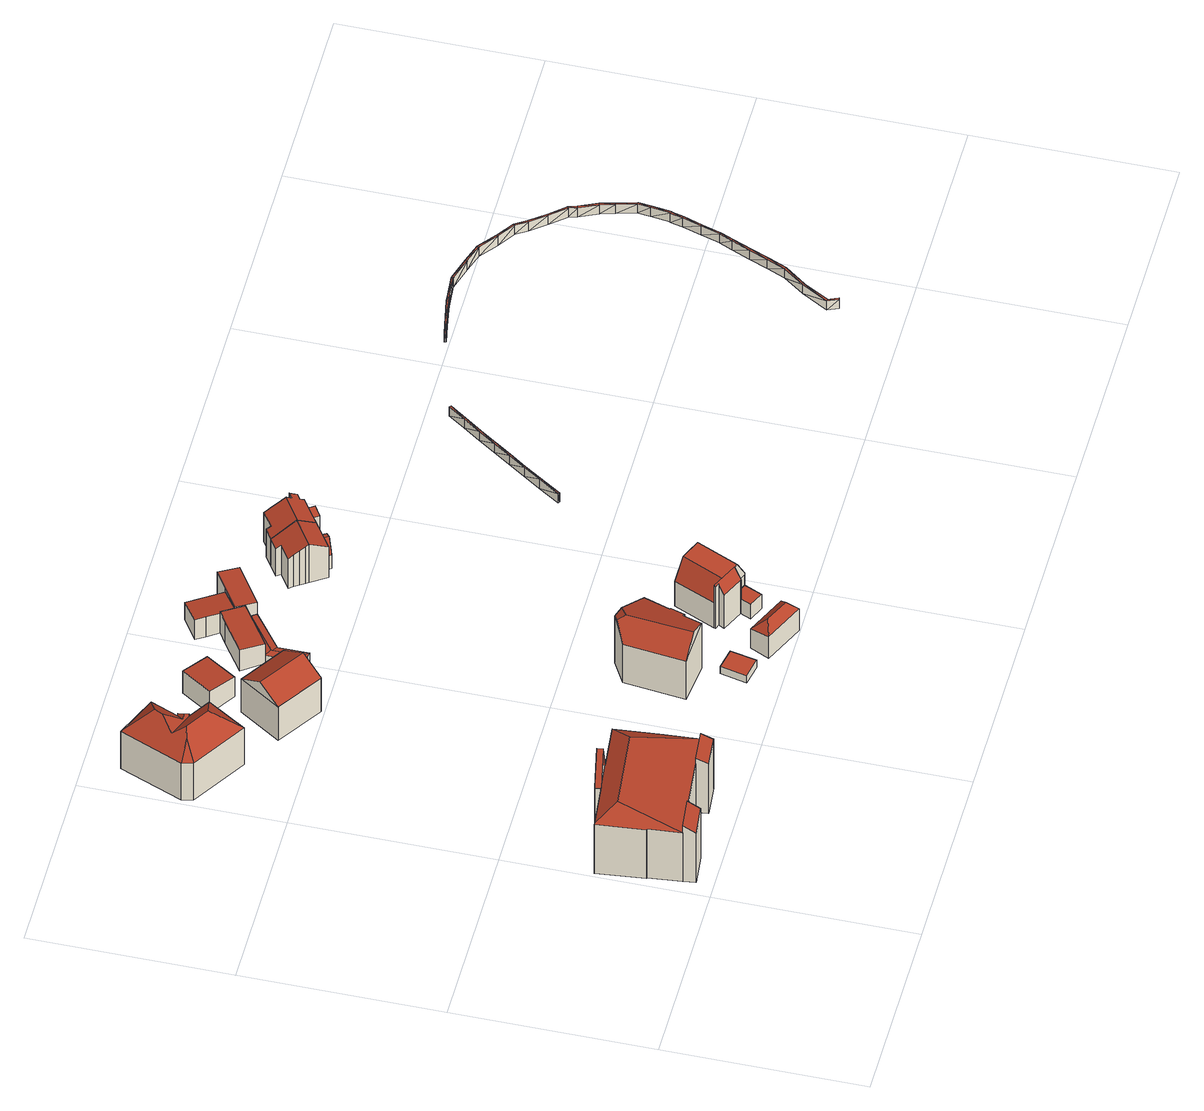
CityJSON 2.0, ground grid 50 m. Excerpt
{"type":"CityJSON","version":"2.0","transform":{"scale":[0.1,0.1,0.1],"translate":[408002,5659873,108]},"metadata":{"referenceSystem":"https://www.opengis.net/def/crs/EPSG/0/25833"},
"CityObjects":{
"building1":{"type":"Building","attributes":{"name":"43. Grundschule Thomas Müntzer Dresden","Gemeindeschluessel":14612000,"Geometrietyp2DReferenz":"3000","function":"31001_3021","roofType":"9999"},"children":["building1-1","building1-2","building1-3","building1-4"]},
"building1-1":{"type":"BuildingPart","attributes":{"Dachtyp_tdc":"tdcPolyFlatRoof","Dachneigung":26.32,"QualitaetDacherkennung":52,"Geometrietyp2DReferenz":"3000","measuredHeight":17.93,"roofType":"2100"},"parents":["building1"],"geometry":[{"type":"MultiSurface","lod":"2","boundaries":[[[0,1,2,3,4]],[[1,5,6,2]],[[5,7,8,9,6]],[[5,1,0,7]],[[9,3,2,6]]],"semantics":{"surfaces":[{"type":"WallSurface"},{"type":"RoofSurface"},{"type":"GroundSurface"}],"values":[0,0,0,1,2]}}]},
"building1-2":{"type":"BuildingPart","attributes":{"Dachtyp_tdc":"tdcGableRoof","Dachneigung":64.35,"QualitaetDacherkennung":28,"Geometrietyp2DReferenz":"3000","measuredHeight":25.01,"roofType":"3100"},"parents":["building1"],"geometry":[{"type":"MultiSurface","lod":"2","boundaries":[[[10,11,12,13]],[[11,14,15,12]],[[14,16,17,15]],[[18,19,20,21,22]],[[14,21,20,23,16]],[[11,22,21,14]],[[10,18,22,11]],[[12,15,17,13]]],"semantics":{"surfaces":[{"type":"WallSurface"},{"type":"RoofSurface"},{"type":"GroundSurface"}],"values":[0,0,0,1,1,0,0,2]}}]},
"building1-3":{"type":"BuildingPart","attributes":{"Dachtyp_tdc":"tdcHipRoof","Dachneigung":11.72,"QualitaetDacherkennung":35,"Geometrietyp2DReferenz":"3000","measuredHeight":19.36,"roofType":"3200"},"parents":["building1"],"geometry":[{"type":"MultiSurface","lod":"2","boundaries":[[[8,24,25,9]],[[4,26,27,28,29]],[[30,31,32,33,34,35]],[[28,23,19,30,35,29]],[[34,24,8,4,29,35]],[[25,36,37,38,39,40,13,17,41,42,43,3,9]],[[34,33,37,36]],[[33,32,38,37]],[[32,31,39,38]],[[31,30,40,39]],[[30,19,13,40]],[[19,18,10,13]],[[23,17,16]],[[23,28,41,17]],[[28,27,42,41]],[[27,26,43,42]],[[26,4,3,43]]],"semantics":{"surfaces":[{"type":"WallSurface"},{"type":"RoofSurface"},{"type":"GroundSurface"}],"values":[0,1,1,1,1,2,0,0,0,0,0,0,0,0,0,0,0]}}]},
"building1-4":{"type":"BuildingPart","attributes":{"Dachtyp_tdc":"tdcPolyFlatRoof","Dachneigung":33.09,"QualitaetDacherkennung":51,"Geometrietyp2DReferenz":"3000","measuredHeight":18.4,"roofType":"2100"},"parents":["building1"],"geometry":[{"type":"MultiSurface","lod":"2","boundaries":[[[44,45,34,36,46]],[[47,48,49,25,24]],[[48,44,46,49]],[[48,47,45,44]],[[46,36,25,49]]],"semantics":{"surfaces":[{"type":"WallSurface"},{"type":"RoofSurface"},{"type":"GroundSurface"}],"values":[0,0,0,1,2]}}]},
"building2":{"type":"Building","attributes":{"Dachtyp_tdc":"tdcFreeFormRoof","Gemeindeschluessel":14612000,"Dachneigung":44.12,"QualitaetDacherkennung":49,"Geometrietyp2DReferenz":"3000","measuredHeight":17.8,"function":"31001_9998","roofType":"5000"},"geometry":[{"type":"Solid","lod":"2","boundaries":[[[[50,51,52,53]],[[54,55,50,53,56]],[[54,56,57]],[[58,59,60,61,62,63,64,65,66,67]],[[68,69,62,61]],[[56,53,59,58]],[[53,52,60,59]],[[52,68,61,60]],[[69,70,63,62]],[[70,71,64,63]],[[71,72,65,64]],[[72,73,66,65]],[[73,57,67,66]],[[57,56,58,67]],[[74,75,76,55,54,57,73]],[[74,73,72]],[[77,75,74,72,71]],[[77,71,70]],[[76,75,77,70,69]],[[51,50,55,76,69,68]],[[51,68,52]]]],"semantics":{"surfaces":[{"type":"RoofSurface"},{"type":"GroundSurface"},{"type":"WallSurface"}],"values":[[0,0,0,1,2,2,2,2,2,2,2,2,2,2,0,0,0,0,0,0,0]]}}]},
"building3":{"type":"Building","attributes":{"Dachtyp_tdc":"tdcGableRoof","Gemeindeschluessel":14612000,"Dachneigung":31.86,"QualitaetDacherkennung":62,"Geometrietyp2DReferenz":"3000","measuredHeight":14.88,"function":"31001_9998","roofType":"3100"},"geometry":[{"type":"Solid","lod":"2","boundaries":[[[[78,79,80,81]],[[79,82,83,80]],[[82,84,85,83]],[[84,86,87,85]],[[86,78,81,87]],[[88,89,90,91]],[[79,90,89,92,82]],[[84,92,89,88,86]],[[82,92,84]],[[78,91,90,79]],[[86,88,91,78]],[[81,80,83,85,87]]]],"semantics":{"surfaces":[{"type":"WallSurface"},{"type":"RoofSurface"},{"type":"GroundSurface"}],"values":[[0,0,0,0,0,1,1,0,0,0,0,2]]}}]},
"building4":{"type":"Building","attributes":{"Dachtyp_tdc":"tdcPolyFlatRoof","Gemeindeschluessel":14612000,"Dachneigung":6.52,"QualitaetDacherkennung":69,"Geometrietyp2DReferenz":"3000","measuredHeight":7.35,"function":"31001_9998","roofType":"2100"},"geometry":[{"type":"Solid","lod":"2","boundaries":[[[[93,94,95,96]],[[94,97,98,95]],[[97,99,100,98]],[[99,93,96,100]],[[99,97,94,93]],[[96,95,98,100]]]],"semantics":{"surfaces":[{"type":"WallSurface"},{"type":"RoofSurface"},{"type":"GroundSurface"}],"values":[[0,0,0,0,1,2]]}}]},
"building5":{"type":"Building","attributes":{"Dachtyp_tdc":"tdcPolyFlatRoof","Gemeindeschluessel":14612000,"Dachneigung":0,"QualitaetDacherkennung":90,"Geometrietyp2DReferenz":"3000","measuredHeight":2.35,"function":"31001_9998","roofType":"1000"},"geometry":[{"type":"Solid","lod":"2","boundaries":[[[[101,102,103,104]],[[102,105,106,103]],[[105,107,108,106]],[[107,101,104,108]],[[107,105,102,101]],[[104,103,106,108]]]],"semantics":{"surfaces":[{"type":"WallSurface"},{"type":"RoofSurface"},{"type":"GroundSurface"}],"values":[[0,0,0,0,1,2]]}}]},
"building6":{"type":"Building","attributes":{"Dachtyp_tdc":"tdcFreeFormRoof","Gemeindeschluessel":14612000,"Dachneigung":23.84,"QualitaetDacherkennung":29,"Geometrietyp2DReferenz":"3000","measuredHeight":17.28,"function":"31001_9998","roofType":"5000"},"geometry":[{"type":"Solid","lod":"2","boundaries":[[[[109,110,111,112]],[[110,113,114,111]],[[113,115,116,114]],[[115,117,118,116]],[[117,119,120,118]],[[119,121,122,120]],[[121,123,124,122]],[[123,125,126,124]],[[125,109,112,126]],[[127,128,121,129]],[[130,127,129,119,117]],[[113,110,109,125,123,128,127,130,115]],[[123,121,128]],[[121,119,129]],[[117,115,130]],[[112,111,114,116,118,120,122,124,126]]]],"semantics":{"surfaces":[{"type":"WallSurface"},{"type":"RoofSurface"},{"type":"GroundSurface"}],"values":[[0,0,0,0,0,0,0,0,0,1,1,1,0,0,0,2]]}}]},
"building7":{"type":"Building","attributes":{"Gemeindeschluessel":14612000,"Geometrietyp2DReferenz":"3000","function":"31001_9998","roofType":"9999"},"children":["building7-1","building7-2"]},
"building7-1":{"type":"BuildingPart","attributes":{"Dachtyp_tdc":"tdcPolyFlatRoof","Dachneigung":7.41,"QualitaetDacherkennung":43,"Geometrietyp2DReferenz":"3000","measuredHeight":3.78,"roofType":"2100"},"parents":["building7"],"geometry":[{"type":"MultiSurface","lod":"2","boundaries":[[[131,132,133,134]],[[132,135,136,133]],[[135,137,138,136]],[[137,135,132,131]],[[134,133,136,138]]],"semantics":{"surfaces":[{"type":"WallSurface"},{"type":"RoofSurface"},{"type":"GroundSurface"}],"values":[0,0,0,1,2]}}]},
"building7-2":{"type":"BuildingPart","attributes":{"Dachtyp_tdc":"tdcHipRoof","Dachneigung":47.11,"QualitaetDacherkennung":82,"Geometrietyp2DReferenz":"3000","measuredHeight":9.72,"roofType":"3200"},"parents":["building7"],"geometry":[{"type":"MultiSurface","lod":"2","boundaries":[[[139,140,141,142]],[[140,143,144,141]],[[145,139,142,146]],[[143,140,147]],[[139,145,148]],[[140,139,148,147]],[[145,143,147,148]],[[142,141,144,134,138,146]]],"semantics":{"surfaces":[{"type":"WallSurface"},{"type":"RoofSurface"},{"type":"GroundSurface"}],"values":[0,0,0,1,1,1,1,2]}}]},
"building8":{"type":"Building","attributes":{"Dachtyp_tdc":"tdcPolyFlatRoof","Gemeindeschluessel":14612000,"Dachneigung":2.95,"QualitaetDacherkennung":55,"Geometrietyp2DReferenz":"3000","measuredHeight":6.93,"function":"31001_9998","roofType":"2100"},"geometry":[{"type":"Solid","lod":"2","boundaries":[[[[149,150,151,152]],[[150,153,154,151]],[[153,155,156,154]],[[155,157,158,156]],[[157,159,160,158]],[[159,149,152,160]],[[159,157,155,153,150,149]],[[152,151,154,156,158,160]]]],"semantics":{"surfaces":[{"type":"WallSurface"},{"type":"RoofSurface"},{"type":"GroundSurface"}],"values":[[0,0,0,0,0,0,1,2]]}}]},
"building9":{"type":"Building","attributes":{"Dachtyp_tdc":"tdcFreeFormRoof","Gemeindeschluessel":14612000,"Dachneigung":11.46,"QualitaetDacherkennung":61,"Geometrietyp2DReferenz":"3000","measuredHeight":3.19,"function":"31001_9998","roofType":"5000"},"geometry":[{"type":"Solid","lod":"2","boundaries":[[[[161,162,163,164]],[[162,165,166,163]],[[165,167,168,166]],[[167,169,170,168]],[[169,171,172,170]],[[171,161,164,172]],[[173,174,175,171,169]],[[173,169,167]],[[174,173,167,165]],[[176,175,174,165,162]],[[176,162,161]],[[175,176,161,171]],[[164,163,166,168,170,172]]]],"semantics":{"surfaces":[{"type":"WallSurface"},{"type":"RoofSurface"},{"type":"GroundSurface"}],"values":[[0,0,0,0,0,0,1,1,1,1,1,1,2]]}}]},
"building10":{"type":"Building","attributes":{"Dachtyp_tdc":"tdcPolyFlatRoof","Gemeindeschluessel":14612000,"Dachneigung":0,"QualitaetDacherkennung":60,"Geometrietyp2DReferenz":"3000","measuredHeight":4.71,"function":"31001_9998","roofType":"1000"},"geometry":[{"type":"Solid","lod":"2","boundaries":[[[[177,178,179,180]],[[178,181,182,179]],[[181,183,184,182]],[[183,185,186,184]],[[185,187,188,186]],[[187,177,180,188]],[[187,185,183,181,178,177]],[[180,179,182,184,186,188]]]],"semantics":{"surfaces":[{"type":"WallSurface"},{"type":"RoofSurface"},{"type":"GroundSurface"}],"values":[[0,0,0,0,0,0,1,2]]}}]},
"building11":{"type":"Building","attributes":{"Dachtyp_tdc":"tdcPolyFlatRoof","Gemeindeschluessel":14612000,"Dachneigung":6.79,"QualitaetDacherkennung":79,"Geometrietyp2DReferenz":"3000","measuredHeight":6.57,"function":"31001_9998","roofType":"2100"},"geometry":[{"type":"Solid","lod":"2","boundaries":[[[[189,190,191,192]],[[190,193,194,191]],[[193,195,196,194]],[[195,197,198,196]],[[197,199,200,198]],[[199,201,202,200]],[[201,189,192,202]],[[201,199,197,195,193,190,189]],[[192,191,194,196,198,200,202]]]],"semantics":{"surfaces":[{"type":"WallSurface"},{"type":"RoofSurface"},{"type":"GroundSurface"}],"values":[[0,0,0,0,0,0,0,1,2]]}}]},
"building12":{"type":"Building","attributes":{"Gemeindeschluessel":14612000,"Geometrietyp2DReferenz":"3000","function":"31001_9998","roofType":"9999"},"children":["building12-1","building12-2"]},
"building12-1":{"type":"BuildingPart","attributes":{"Dachtyp_tdc":"tdcPolyFlatRoof","Dachneigung":57.26,"QualitaetDacherkennung":37,"Geometrietyp2DReferenz":"3000","measuredHeight":14.01,"roofType":"2100"},"parents":["building12"],"geometry":[{"type":"MultiSurface","lod":"2","boundaries":[[[203,204,205,206,207,208]],[[204,209,210,205]],[[209,211,212,210]],[[211,213,214,212]],[[213,215,216,214]],[[215,217,218,219,216]],[[217,215,213,211,209,204,203]],[[206,205,210,212,214,216,219]]],"semantics":{"surfaces":[{"type":"WallSurface"},{"type":"RoofSurface"},{"type":"GroundSurface"}],"values":[0,0,0,0,0,0,1,2]}}]},
"building12-2":{"type":"BuildingPart","attributes":{"Dachtyp_tdc":"tdcCutGableRoof","Dachneigung":61.22,"QualitaetDacherkennung":50,"Geometrietyp2DReferenz":"3000","measuredHeight":13.86,"roofType":"9999"},"parents":["building12"],"geometry":[{"type":"MultiSurface","lod":"2","boundaries":[[[220,221,222,223]],[[221,224,225,222]],[[224,226,227,225]],[[226,207,206,227]],[[218,220,223,219]],[[220,218,228,229]],[[230,231,232,233,234]],[[208,234,233,235,229,228]],[[226,230,234,208,207]],[[221,232,231,224]],[[220,229,235,233,232,221]],[[224,231,230,226]],[[223,222,225,227,206,219]]],"semantics":{"surfaces":[{"type":"WallSurface"},{"type":"RoofSurface"},{"type":"GroundSurface"}],"values":[0,0,0,0,0,1,1,1,0,0,0,0,2]}}]},
"building13":{"type":"Building","attributes":{"Dachtyp_tdc":"tdcPolyFlatRoof","Gemeindeschluessel":14612000,"Dachneigung":3.3,"QualitaetDacherkennung":66,"Geometrietyp2DReferenz":"3000","measuredHeight":7.19,"function":"31001_9998","roofType":"2100"},"geometry":[{"type":"Solid","lod":"2","boundaries":[[[[236,237,238,239]],[[237,240,200,238]],[[240,241,198,200]],[[241,242,243,198]],[[242,244,245,243]],[[244,236,239,245]],[[244,242,241,240,237,236]],[[239,238,200,198,243,245]]]],"semantics":{"surfaces":[{"type":"WallSurface"},{"type":"RoofSurface"},{"type":"GroundSurface"}],"values":[[0,0,0,0,0,0,1,2]]}}]},
"building14":{"type":"Building","attributes":{"Gemeindeschluessel":14612000,"Geometrietyp2DReferenz":"3000","function":"31001_9998","roofType":"9999"},"children":["building14-1","building14-2"]},
"building14-1":{"type":"BuildingPart","attributes":{"Dachtyp_tdc":"tdcGableRoof","Dachneigung":65.4,"QualitaetDacherkennung":9,"Geometrietyp2DReferenz":"3000","measuredHeight":8.64,"roofType":"3100"},"parents":["building14"],"geometry":[{"type":"MultiSurface","lod":"2","boundaries":[[[246,247,248,249]],[[247,250,251,248]],[[250,252,253,251]],[[250,247,254]],[[247,246,255,254]],[[252,250,254,255]],[[249,248,251,253]]],"semantics":{"surfaces":[{"type":"WallSurface"},{"type":"RoofSurface"},{"type":"GroundSurface"}],"values":[0,0,0,0,1,1,2]}}]},
"building14-2":{"type":"BuildingPart","attributes":{"Dachtyp_tdc":"tdcGableRoof","Dachneigung":30.6,"QualitaetDacherkennung":64,"Geometrietyp2DReferenz":"3000","measuredHeight":12.65,"roofType":"3100"},"parents":["building14"],"geometry":[{"type":"MultiSurface","lod":"2","boundaries":[[[256,253,252]],[[256,257,258,253]],[[257,259,260,258]],[[259,261,262,260]],[[261,263,264,262]],[[263,265,266,264]],[[265,267,268,266]],[[267,269,270,268]],[[269,271,272,270]],[[271,273,274,272]],[[273,275,276,274]],[[275,277,278,276]],[[277,279,280,278]],[[279,281,246,249,280]],[[277,275,273,271,269,267,265,263,261,259]],[[259,257,256,281,279,277]],[[253,258,260,262,264,266,268,270,272,274,276,278,280,249]]],"semantics":{"surfaces":[{"type":"WallSurface"},{"type":"RoofSurface"},{"type":"GroundSurface"}],"values":[0,0,0,0,0,0,0,0,0,0,0,0,0,0,1,1,2]}}]},
"building15":{"type":"Building","attributes":{"Gemeindeschluessel":14612000,"Geometrietyp2DReferenz":"3000","function":"31001_9998","roofType":"9999"},"children":["building15-1","building15-2"]},
"building15-1":{"type":"BuildingPart","attributes":{"Dachtyp_tdc":"tdcPolyFlatRoof","Dachneigung":0,"QualitaetDacherkennung":16,"Geometrietyp2DReferenz":"3000","measuredHeight":9.72,"roofType":"1000"},"parents":["building15"],"geometry":[{"type":"MultiSurface","lod":"2","boundaries":[[[282,283,284,285]],[[283,286,287,284]],[[286,288,289,287]],[[288,286,283,282]],[[285,284,287,289]]],"semantics":{"surfaces":[{"type":"WallSurface"},{"type":"RoofSurface"},{"type":"GroundSurface"}],"values":[0,0,0,1,2]}}]},
"building15-2":{"type":"BuildingPart","attributes":{"Dachtyp_tdc":"tdcGableRoof","Dachneigung":29.07,"QualitaetDacherkennung":69,"Geometrietyp2DReferenz":"3000","measuredHeight":12.69,"roofType":"3100"},"parents":["building15"],"geometry":[{"type":"MultiSurface","lod":"2","boundaries":[[[290,291,292,293]],[[291,294,295,292]],[[294,296,297,295]],[[296,298,299,297]],[[298,300,301,299]],[[300,302,303,301]],[[302,304,305,303]],[[304,306,307,305]],[[306,308,309,307]],[[308,310,311,309]],[[310,312,282,285,311]],[[313,279,314,289,288]],[[279,315,316,314]],[[315,275,317,316]],[[275,273,318,317]],[[273,319,320,318]],[[319,290,293,320]],[[315,279,313,312,310,308,306,304,302,300]],[[300,298,296,294,291,290,319,273,275,315]],[[320,293,292,295,297,299,301,303,305,307,309,311,285,289,314,316,317,318]]],"semantics":{"surfaces":[{"type":"WallSurface"},{"type":"RoofSurface"},{"type":"GroundSurface"}],"values":[0,0,0,0,0,0,0,0,0,0,0,0,0,0,0,0,0,1,1,2]}}]},
"building16":{"type":"Building","attributes":{"Art":2000,"Stand_DGM":"2016","Stand_Basis-DLM":"2021","Gemeindeschluessel":"14612000","ObjektHoehe":3,"Stand_Laserscan":"2016","BodenHoehe":0,"Stand_3D-Stadtmodell":"2023","Geometrietyp2DReferenz":2000,"AbsoluteHoehe":0,"measuredHeight":3,"function":"51009_1700","roofType":"9999"},"geometry":[{"type":"MultiSurface","lod":"2","boundaries":[[[321,322,323]],[[324,322,321]],[[325,324,321]],[[326,324,325]],[[327,326,325]],[[328,326,327]],[[329,328,327]],[[330,328,329]],[[331,330,329]],[[332,330,331]],[[333,332,331]],[[334,332,333]],[[335,334,333]],[[336,334,335]],[[337,338,321]],[[337,321,323]],[[338,339,325]],[[338,325,321]],[[339,340,327]],[[339,327,325]],[[340,341,329]],[[340,329,327]],[[341,342,331]],[[341,331,329]],[[342,343,333]],[[342,333,331]],[[343,344,335]],[[343,335,333]],[[322,324,345]],[[322,345,346]],[[324,326,347]],[[324,347,345]],[[326,328,348]],[[326,348,347]],[[328,330,349]],[[328,349,348]],[[330,332,350]],[[330,350,349]],[[332,334,351]],[[332,351,350]],[[334,336,352]],[[334,352,351]],[[346,337,323]],[[346,323,322]],[[344,352,336]],[[344,336,335]],[[337,346,338]],[[338,346,345]],[[338,345,339]],[[339,345,347]],[[339,347,340]],[[340,347,348]],[[340,348,341]],[[341,348,349]],[[341,349,342]],[[342,349,350]],[[342,350,343]],[[343,350,351]],[[343,351,344]],[[344,351,352]]],"semantics":{"surfaces":[{"type":"RoofSurface"},{"type":"WallSurface"},{"type":"GroundSurface"}],"values":[0,0,0,0,0,0,0,0,0,0,0,0,0,0,1,1,1,1,1,1,1,1,1,1,1,1,1,1,1,1,1,1,1,1,1,1,1,1,1,1,1,1,1,1,1,1,2,2,2,2,2,2,2,2,2,2,2,2,2,2]}}]},
"building17":{"type":"Building","attributes":{"Art":2000,"Stand_DGM":"2016","Stand_Basis-DLM":"2021","Gemeindeschluessel":"14612000","ObjektHoehe":3,"Stand_Laserscan":"2016","BodenHoehe":0,"Stand_3D-Stadtmodell":"2023","Geometrietyp2DReferenz":2000,"AbsoluteHoehe":0,"measuredHeight":3,"function":"51009_1700","roofType":"9999"},"geometry":[{"type":"MultiSurface","lod":"2","boundaries":[[[353,354,355]],[[356,354,353]],[[357,356,358]],[[359,356,357]],[[360,359,361]],[[362,359,360]],[[363,362,360]],[[364,362,363]],[[365,364,363]],[[366,364,365]],[[367,366,365]],[[368,366,367]],[[368,367,369]],[[370,368,369]],[[371,372,369]],[[373,372,371]],[[374,373,371]],[[375,373,374]],[[376,375,374]],[[377,375,376]],[[378,379,380]],[[381,379,378]],[[382,381,378]],[[383,381,382]],[[384,385,382]],[[386,385,384]],[[387,386,384]],[[388,386,387]],[[389,390,387]],[[391,390,389]],[[392,391,389]],[[393,391,392]],[[394,395,396]],[[397,395,394]],[[398,397,394]],[[399,397,398]],[[400,399,398]],[[401,399,400]],[[402,403,404]],[[405,403,402]],[[406,405,402]],[[407,405,406]],[[408,409,406]],[[410,409,408]],[[411,410,408]],[[412,410,411]],[[413,414,411]],[[415,414,413]],[[416,415,413]],[[417,415,416]],[[418,417,416]],[[419,417,418]],[[420,419,418]],[[421,419,420]],[[422,423,353]],[[422,353,355]],[[424,425,357]],[[424,357,358]],[[426,427,360]],[[426,360,361]],[[427,428,363]],[[427,363,360]],[[428,429,365]],[[428,365,363]],[[429,430,367]],[[429,367,365]],[[430,431,369]],[[430,369,367]],[[431,432,371]],[[431,371,369]],[[432,433,374]],[[432,374,371]],[[433,434,376]],[[433,376,374]],[[435,436,378]],[[435,378,380]],[[436,437,382]],[[436,382,378]],[[437,438,384]],[[437,384,382]],[[438,439,387]],[[438,387,384]],[[439,440,389]],[[439,389,387]],[[440,441,392]],[[440,392,389]],[[442,443,394]],[[442,394,396]],[[443,444,398]],[[443,398,394]],[[444,445,400]],[[444,400,398]],[[446,447,402]],[[446,402,404]],[[447,448,406]],[[447,406,402]],[[448,449,408]],[[448,408,406]],[[449,450,411]],[[449,411,408]],[[450,451,413]],[[450,413,411]],[[451,452,416]],[[451,416,413]],[[452,453,418]],[[452,418,416]],[[453,454,420]],[[453,420,418]],[[354,356,455]],[[354,455,456]],[[356,359,457]],[[356,457,455]],[[359,362,458]],[[359,458,457]],[[362,364,459]],[[362,459,458]],[[364,366,460]],[[364,460,459]],[[366,368,461]],[[366,461,460]],[[368,370,462]],[[368,462,461]],[[372,373,463]],[[375,377,464]],[[372,463,465]],[[373,375,466]],[[373,466,463]],[[375,464,466]],[[379,381,467]],[[379,467,468]],[[381,383,469]],[[381,469,467]],[[385,386,470]],[[385,470,471]],[[386,388,472]],[[386,472,470]],[[390,391,473]],[[390,473,474]],[[391,393,475]],[[391,475,473]],[[395,397,476]],[[395,476,477]],[[397,399,478]],[[397,478,476]],[[399,401,479]],[[399,479,478]],[[403,405,480]],[[403,480,481]],[[405,407,482]],[[405,482,480]],[[409,410,483]],[[409,483,484]],[[410,412,485]],[[410,485,483]],[[414,415,486]],[[414,486,487]],[[415,417,488]],[[415,488,486]],[[417,419,489]],[[417,489,488]],[[419,421,490]],[[419,490,489]],[[456,422,355]],[[456,355,354]],[[454,490,421]],[[454,421,420]],[[422,456,423]],[[423,456,455]],[[427,457,458]],[[424,455,425]],[[425,455,457]],[[426,457,427]],[[427,458,428]],[[428,458,459]],[[428,459,429]],[[429,459,460]],[[429,460,430]],[[430,460,461]],[[430,461,431]],[[431,461,462]],[[465,432,431]],[[432,465,463]],[[432,463,433]],[[433,463,466]],[[433,466,434]],[[434,466,464]],[[435,468,436]],[[436,468,467]],[[436,467,437]],[[437,467,469]],[[437,471,438]],[[438,471,470]],[[438,470,439]],[[439,470,472]],[[439,474,440]],[[440,474,473]],[[440,473,441]],[[441,473,475]],[[442,477,443]],[[443,477,476]],[[443,476,444]],[[444,476,478]],[[444,478,445]],[[445,478,479]],[[446,481,447]],[[447,481,480]],[[447,480,448]],[[448,480,482]],[[448,484,449]],[[449,484,483]],[[449,483,450]],[[450,483,485]],[[450,487,451]],[[452,488,453]],[[451,487,486]],[[451,486,452]],[[452,486,488]],[[453,488,489]],[[453,489,454]],[[454,489,490]]],"semantics":{"surfaces":[{"type":"RoofSurface"},{"type":"WallSurface"},{"type":"GroundSurface"}],"values":[0,0,0,0,0,0,0,0,0,0,0,0,0,0,0,0,0,0,0,0,0,0,0,0,0,0,0,0,0,0,0,0,0,0,0,0,0,0,0,0,0,0,0,0,0,0,0,0,0,0,0,0,0,0,1,1,1,1,1,1,1,1,1,1,1,1,1,1,1,1,1,1,1,1,1,1,1,1,1,1,1,1,1,1,1,1,1,1,1,1,1,1,1,1,1,1,1,1,1,1,1,1,1,1,1,1,1,1,1,1,1,1,1,1,1,1,1,1,1,1,1,1,1,1,1,1,1,1,1,1,1,1,1,1,1,1,1,1,1,1,1,1,1,1,1,1,1,1,1,1,1,1,1,1,1,1,1,1,1,1,1,1,1,1,1,1,2,2,2,2,2,2,2,2,2,2,2,2,2,2,2,2,2,2,2,2,2,2,2,2,2,2,2,2,2,2,2,2,2,2,2,2,2,2,2,2,2,2,2,2,2,2,2,2,2,2,2,2,2,2]}}]}
},
"vertices":[
[327,103,196],[330,73,181],[330,73,17],[327,103,17],[327,103,178],[250,65,181],[250,65,17],[247,95,196],[247,95,178],[247,95,17],
[118,287,178],[116,302,178],[116,302,17],[118,287,17],[191,311,178],[191,311,17],[192,295,178],[192,295,17],[118,287,179],[118,287,180],[160,292,267],[158,307,267],[116,302,179],[192,295,180],
[106,81,178],[106,81,17],[319,188,179],[320,188,178],[307,307,180],[263,255,211],[5,275,180],[3,275,179],[16,154,178],[18,154,179],[26,72,178],[57,233,211],[26,72,17],[18,154,17],[16,154,17],[3,275,17],[5,275,17],[307,307,17],[320,188,17],[319,188,17],
[30,41,180],[26,72,201],[30,41,17],[106,81,201],[109,49,180],[109,49,17],
[129,1277,152],[147,1281,152],[157,1297,139],[150,1295,139],[104,1339,196],[95,1317,196],[179,1365,139],[70,1410,139],[179,1365,18],[150,1295,18],[157,1297,18],[162,1271,18],[156,1270,18],[210,1235,18],[148,1138,18],[11,1224,18],[5,1252,18],[70,1410,18],[162,1271,139],[156,1270,139],[210,1235,139],[148,1138,139],[11,1224,139],[5,1252,139],[46,1249,178],[69,1256,195],[59,1287,175],[130,1218,195],
[243,1081,125],[311,1185,125],[311,1185,17],[243,1081,17],[424,1112,125],[424,1112,17],[416,1100,125],[416,1100,17],[356,1007,125],[356,1007,17],[356,1007,128],[389,1057,165],[276,1131,165],[243,1081,128],[416,1100,134],
[337,1329,91],[403,1287,82],[403,1287,18],[337,1329,18],[354,1210,82],[354,1210,18],[288,1253,91],[288,1253,18],
[729,68,41],[675,79,41],[675,79,17],[729,68,17],[690,145,41],[690,145,17],[743,134,41],[743,134,17],
[742,274,149],[726,238,154],[726,238,16],[742,274,16],[719,241,157],[719,241,16],[697,190,165],[697,190,16],[593,201,142],[593,201,16],[610,356,142],[610,356,16],[668,389,170],[668,389,16],[768,344,141],[768,344,16],[738,276,151],[738,276,16],[660,360,189],[693,378,175],[650,379,177],[643,196,189],
[813,87,49],[820,102,46],[820,102,11],[813,87,11],[851,88,46],[851,88,11],[844,73,49],[844,73,11],
[872,2,83],[769,49,83],[769,49,11],[872,2,11],[791,97,75],[791,97,11],[894,50,75],[894,50,11],[800,60,108],[861,31,108],
[581,1241,82],[474,1168,82],[474,1168,16],[581,1241,16],[438,1219,85],[438,1219,16],[515,1272,85],[515,1272,16],[546,1292,85],[546,1292,16],[567,1262,83],[567,1262,16],
[581,1241,43],[598,1217,43],[598,1217,15],[581,1241,15],[506,1147,43],[506,1147,15],[506,1070,43],[506,1070,15],[476,1072,43],[476,1072,15],[474,1168,43],[474,1168,15],[491,1086,46],[490,1155,46],[491,1158,47],[585,1226,46],
[877,118,63],[889,145,63],[889,145,16],[877,118,16],[891,144,63],[891,144,16],[899,162,63],[899,162,16],[934,147,63],[934,147,16],[915,102,63],[915,102,16],
[527,1321,79],[512,1343,79],[512,1343,14],[527,1321,14],[569,1381,71],[569,1381,14],[613,1314,71],[613,1314,14],[623,1299,71],[623,1299,14],[567,1262,79],[567,1262,14],[546,1292,79],[546,1292,14],
[899,162,155],[891,144,124],[891,144,15],[899,162,15],[899,162,97],[899,162,154],[889,145,124],[889,145,15],[834,170,124],[834,170,15],[841,185,151],[841,185,15],[829,190,151],[829,190,15],[830,193,155],[830,193,97],[830,193,15],
[876,298,97],[981,252,97],[981,252,15],[876,298,15],[954,191,97],[954,191,15],[934,147,97],[934,147,15],[858,181,154],[904,285,154],[934,147,104],[954,191,104],[981,252,104],[956,263,154],[909,158,154],[924,277,154],
[598,1217,82],[581,1241,84],[581,1241,14],[598,1217,14],[567,1262,86],[623,1299,86],[667,1328,86],[667,1328,14],[697,1282,82],[697,1282,14],
[827,1125,96],[836,1111,96],[836,1111,13],[827,1125,13],[808,1092,58],[808,1092,13],[798,1106,58],[798,1106,13],[824,1102,100],[814,1117,100],
[798,1106,115],[778,1092,115],[778,1092,13],[752,1131,140],[752,1131,13],[747,1139,134],[747,1139,13],[739,1151,126],[739,1151,13],[731,1163,117],[731,1163,13],[723,1174,109],[723,1174,13],[762,1200,109],[762,1200,13],[755,1211,102],[755,1211,13],[783,1230,102],[783,1230,13],[790,1220,109],[790,1220,13],[820,1177,140],[820,1177,13],[846,1138,115],[846,1138,13],[827,1125,115],
[892,1169,110],[902,1154,110],[902,1154,12],[892,1169,12],[874,1136,110],[874,1136,12],[864,1150,110],[864,1150,12],
[816,1237,109],[855,1264,109],[855,1264,12],[816,1237,12],[861,1255,115],[861,1255,12],[865,1250,119],[865,1250,12],[872,1239,125],[872,1239,12],[886,1219,139],[886,1219,12],[894,1207,132],[894,1207,12],[907,1216,132],[907,1216,12],[918,1200,121],[918,1200,12],[905,1191,121],[905,1191,12],[911,1182,115],[911,1182,12],[892,1169,115],[864,1150,115],[846,1138,12],[821,1175,139],[821,1175,12],[790,1220,12],[783,1230,12],[810,1247,103],[810,1247,12],
[1305,900,53],[1337,939,55],[1332,942,55],[1309,897,53],[1278,858,50],[1282,855,50],[1251,816,48],[1255,813,48],[1223,774,46],[1228,772,46],[1196,732,44],[1200,730,44],[1169,690,43],[1173,688,43],[1134,636,43],[1138,634,43],[1332,942,25],[1305,900,23],[1278,858,20],[1251,816,18],[1223,774,16],[1196,732,14],[1169,690,13],[1134,636,13],[1309,897,23],[1337,939,25],[1282,855,20],[1255,813,18],[1228,772,16],[1200,730,14],[1173,688,13],[1138,634,13],
[1884,186,41],[1895,157,37],[1899,159,37],[1880,183,41],[1894,242,71],[1885,182,41],[1889,242,71],[1913,287,92],[1893,240,71],[1908,289,92],[1932,333,93],[1927,335,93],[1951,379,92],[1946,381,92],[1970,426,93],[1965,428,93],[1983,458,94],[1979,460,94],[1998,506,94],[1979,459,94],[1993,508,94],[2012,554,95],[2007,555,95],[2021,584,94],[2016,586,94],[2029,634,93],[2016,585,95],[2021,584,95],[2024,634,93],[2035,667,91],[2030,668,91],[2025,717,87],[2030,666,91],[2020,716,87],[2018,755,84],[2013,754,84],[2001,802,80],[2013,753,84],[1996,800,80],[1994,823,81],[1989,821,81],[1965,863,75],[1990,819,81],[1994,822,81],[1961,861,75],[1936,904,73],[1932,901,73],[1915,932,75],[1911,930,75],[1875,962,72],[1913,928,75],[1916,932,75],[1872,958,72],[1828,997,74],[1825,993,74],[1780,1013,72],[1827,992,74],[1778,1008,72],[1719,1032,71],[1718,1027,71],[1669,1028,67],[1720,1027,71],[1669,1023,67],[1648,1026,67],[1649,1021,67],[1599,1017,64],[1600,1012,64],[1554,1008,61],[1555,1003,61],[1899,159,7],[1884,186,11],[1885,182,11],[1894,242,41],[1893,240,41],[1913,287,62],[1932,333,63],[1951,379,62],[1970,426,63],[1983,458,64],[1998,506,64],[2012,554,65],[2021,584,64],[2021,584,65],[2029,634,63],[2035,667,61],[2025,717,57],[2018,755,54],[2001,802,50],[1994,823,51],[1994,822,51],[1965,863,45],[1936,904,43],[1915,932,45],[1916,932,45],[1875,962,42],[1828,997,44],[1780,1013,42],[1719,1032,41],[1669,1028,37],[1648,1026,37],[1599,1017,34],[1554,1008,31],[1880,183,11],[1895,157,7],[1889,242,41],[1908,289,62],[1927,335,63],[1946,381,62],[1965,428,63],[1979,460,64],[1993,508,64],[2016,586,64],[1979,459,64],[2007,555,65],[2024,634,63],[2016,585,65],[2030,668,61],[2020,716,57],[2030,666,61],[2013,754,54],[1996,800,50],[2013,753,54],[1989,821,51],[1961,861,45],[1990,819,51],[1932,901,43],[1911,930,45],[1872,958,42],[1913,928,45],[1825,993,44],[1778,1008,42],[1827,992,44],[1718,1027,41],[1669,1023,37],[1720,1027,41],[1649,1021,37],[1600,1012,34],[1555,1003,31]
]}
